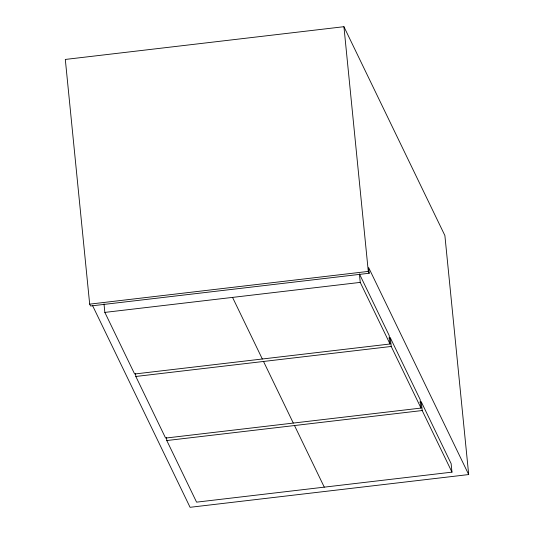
<?xml version="1.0" encoding="UTF-8"?>
<svg xmlns="http://www.w3.org/2000/svg" width="534" height="534" viewBox="0 0 534 534"><rect width="100%" height="100%" fill="white"/><g stroke="black" fill="none" stroke-linecap="round" stroke-linejoin="round"><path stroke-width="0.8" d="M468.692 474.559L444.889 235.547L343.929 26.7L65.308 59.441L89.679 304.14L90.573 305.989L369.188 273.254L368.62 267.561L468.692 474.559L190.071 507.3L92.542 305.548M89.679 304.14L368.293 271.406L369.188 273.254M104.844 312.403L360.243 282.393L390.027 343.996L134.628 374.007L104.844 312.403L103.997 303.866M388.719 338.122L390.367 337.922L420.151 399.532L420.999 408.069L165.6 438.08L135.823 376.47L135.509 373.366M135.823 376.47L391.222 346.459L420.999 408.069M419.691 402.189L421.346 401.995L451.123 463.605L451.978 472.143L196.579 502.154L166.795 440.543L166.488 437.439M166.795 440.543L422.194 410.533L451.978 472.143M232.544 297.398L262.327 359.002M263.522 361.465L293.299 423.075M294.494 425.538L324.278 487.148M421.346 401.995L422.194 410.533M390.367 337.922L391.222 346.459M390.027 343.996L389.179 335.459L359.395 273.855L360.243 282.393M343.929 26.7L368.293 271.406"/></g></svg>
